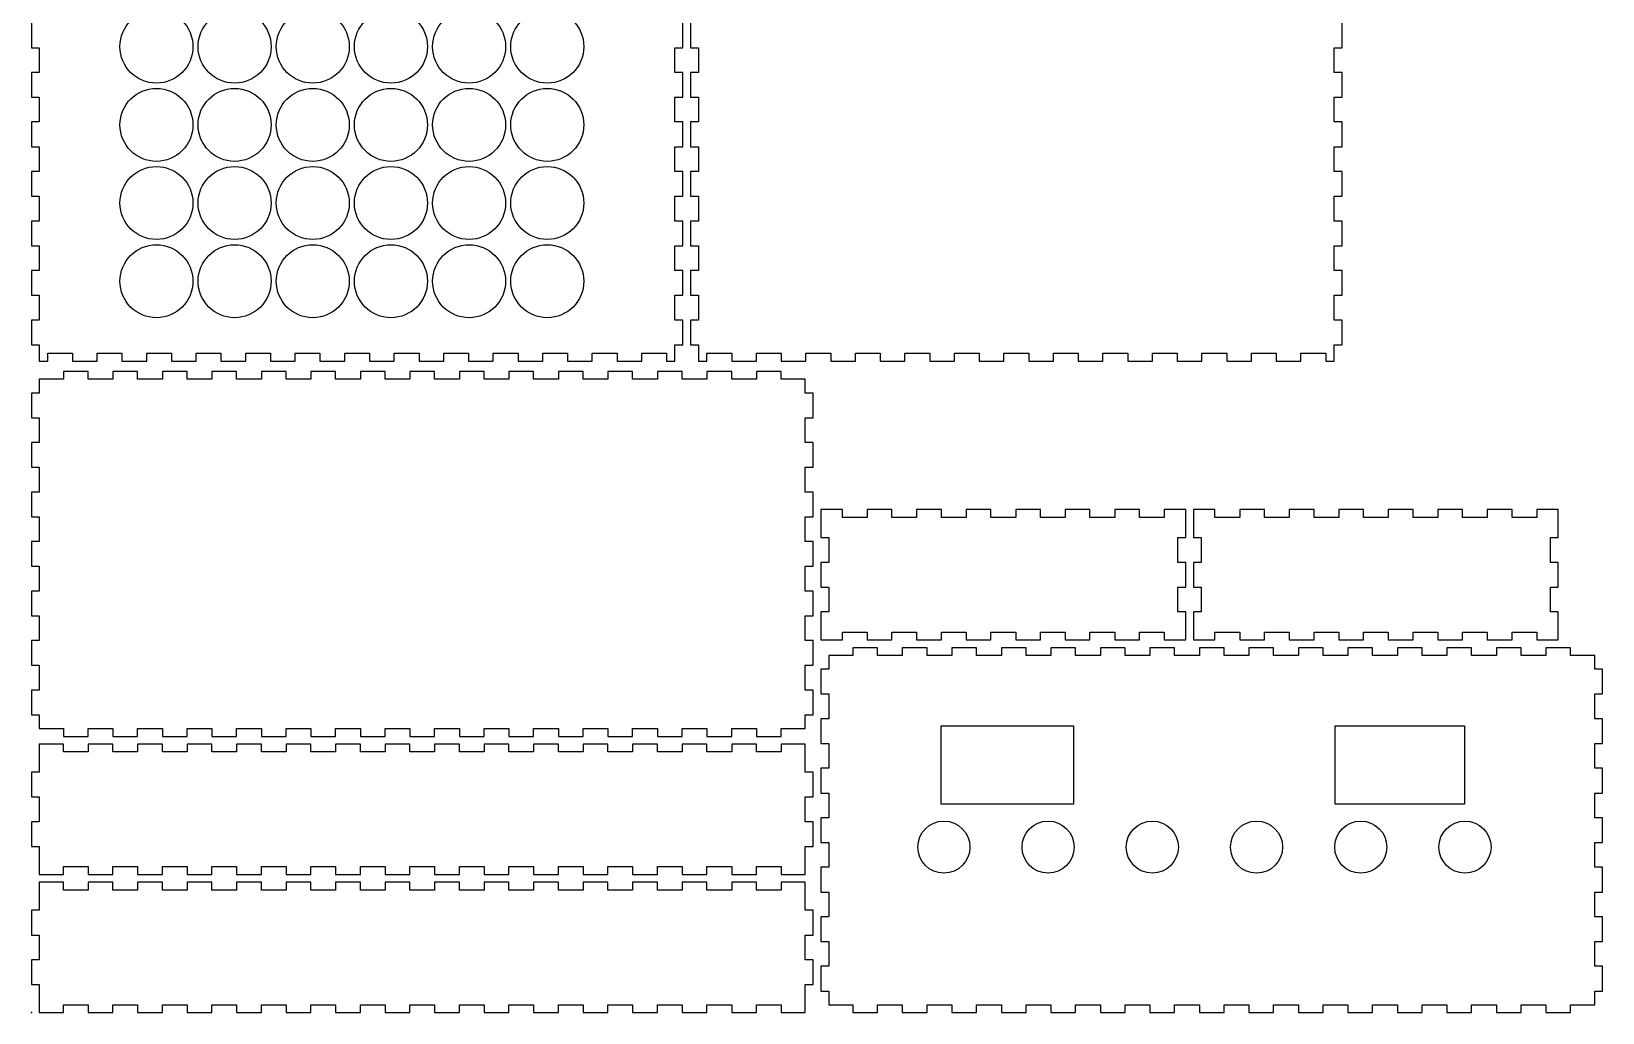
# Model space of a CAD drawing. Header units: millimetres. Extents: x 0 to 6030, y 0 to 7530.
# Drawn here: x 0 to 6030, y 0 to 3765 of the extents above; entities that cross this region are included whole.
import ezdxf

# ---------------------------------------------------------------- set-up
doc = ezdxf.new("R2010")
doc.units = ezdxf.units.MM
doc.header["$MEASUREMENT"] = 0
for name, color, linetype in [('box (1) v3_0', 7, 'Continuous'), ('box v4_0', 7, 'Continuous'), ('box v4_Sketch2', 7, 'Continuous')]:
    doc.layers.add(name, color=color, linetype=linetype)

# ---------------------------------------------------------------- blocks, each defined once
blk = doc.blocks.new('box(1)v3')
at = {"layer": 'box (1) v3_0'}
for p, q in [((0, 129.75), (0, 120.25)), ((250, 120.25), (250, 129.75)), ((253, 129.75), (253, 120.25)), ((503, 120.25), (503, 129.75)), ((0, 120.25), (3, 120.25)), ((3, 120.25), (3, 110.75)), ((247, 120.25), (250, 120.25)), ((247, 110.75), (247, 120.25)), ((253, 120.25), (256, 120.25)), ((256, 120.25), (256, 110.75)), ((500, 120.25), (503, 120.25)), ((500, 110.75), (500, 120.25)), ((3, 110.75), (0, 110.75)), ((0, 110.75), (0, 101.25)), ((250, 110.75), (247, 110.75)), ((250, 101.25), (250, 110.75)), ((256, 110.75), (253, 110.75)), ((253, 110.75), (253, 101.25)), ((503, 110.75), (500, 110.75)), ((503, 101.25), (503, 110.75)), ((0, 101.25), (3, 101.25)), ((3, 101.25), (3, 91.75)), ((247, 91.75), (247, 101.25)), ((247, 101.25), (250, 101.25)), ((253, 101.25), (256, 101.25)), ((256, 101.25), (256, 91.75)), ((500, 91.75), (500, 101.25)), ((500, 101.25), (503, 101.25)), ((0, 91.75), (0, 82.25)), ((3, 91.75), (0, 91.75)), ((250, 91.75), (247, 91.75)), ((250, 82.25), (250, 91.75)), ((256, 91.75), (253, 91.75)), ((253, 91.75), (253, 82.25)), ((503, 91.75), (500, 91.75)), ((503, 82.25), (503, 91.75)), ((0, 82.25), (3, 82.25)), ((3, 82.25), (3, 72.75)), ((247, 82.25), (250, 82.25)), ((247, 72.75), (247, 82.25)), ((253, 82.25), (256, 82.25)), ((256, 82.25), (256, 72.75)), ((500, 82.25), (503, 82.25)), ((500, 72.75), (500, 82.25)), ((0, 72.75), (0, 63.25)), ((3, 72.75), (0, 72.75)), ((250, 72.75), (247, 72.75)), ((250, 63.25), (250, 72.75)), ((256, 72.75), (253, 72.75)), ((253, 72.75), (253, 63.25)), ((503, 72.75), (500, 72.75)), ((503, 63.25), (503, 72.75)), ((0, 63.25), (3, 63.25)), ((3, 63.25), (3, 53.75)), ((247, 53.75), (247, 63.25)), ((247, 63.25), (250, 63.25)), ((253, 63.25), (256, 63.25)), ((256, 63.25), (256, 53.75)), ((500, 63.25), (503, 63.25)), ((500, 53.75), (500, 63.25)), ((0, 53.75), (0, 44.25)), ((3, 53.75), (0, 53.75)), ((250, 53.75), (247, 53.75)), ((250, 44.25), (250, 53.75)), ((253, 53.75), (253, 44.25)), ((256, 53.75), (253, 53.75)), ((503, 53.75), (500, 53.75)), ((503, 44.25), (503, 53.75)), ((0, 44.25), (3, 44.25)), ((3, 44.25), (3, 34.75)), ((247, 34.75), (247, 44.25)), ((247, 44.25), (250, 44.25)), ((253, 44.25), (256, 44.25)), ((256, 44.25), (256, 34.75)), ((500, 34.75), (500, 44.25)), ((500, 44.25), (503, 44.25)), ((0, 34.75), (0, 25.25)), ((3, 34.75), (0, 34.75)), ((250, 34.75), (247, 34.75)), ((250, 25.25), (250, 34.75)), ((253, 34.75), (253, 25.25)), ((256, 34.75), (253, 34.75)), ((503, 34.75), (500, 34.75)), ((503, 25.25), (503, 34.75)), ((0, 25.25), (3, 25.25)), ((3, 25.25), (3, 15.75)), ((247, 25.25), (250, 25.25)), ((247, 15.75), (247, 25.25)), ((253, 25.25), (256, 25.25)), ((256, 25.25), (256, 15.75)), ((500, 25.25), (503, 25.25)), ((500, 15.75), (500, 25.25)), ((3, 15.75), (0, 15.75)), ((0, 15.75), (0, 6.25)), ((250, 15.75), (247, 15.75)), ((250, 6.25), (250, 15.75)), ((256, 15.75), (253, 15.75)), ((253, 15.75), (253, 6.25)), ((503, 15.75), (500, 15.75)), ((503, 6.25), (503, 15.75)), ((0, 6.25), (3, 6.25)), ((3, 6.25), (3, 3)), ((247, 6.25), (250, 6.25)), ((247, 3), (247, 6.25)), ((253, 6.25), (256, 6.25)), ((256, 6.25), (256, 3)), ((500, 3), (500, 6.25)), ((500, 6.25), (503, 6.25)), ((3, 3), (3, 0)), ((3, 0), (6.25, 0)), ((6.25, 0), (6.25, 3)), ((6.25, 3), (15.75, 3)), ((15.75, 3), (15.75, 0)), ((15.75, 0), (25.25, 0)), ((25.25, 0), (25.25, 3)), ((25.25, 3), (34.75, 3)), ((34.75, 3), (34.75, 0)), ((34.75, 0), (44.25, 0)), ((44.25, 3), (53.75, 3)), ((44.25, 0), (44.25, 3)), ((53.75, 3), (53.75, 0)), ((53.75, 0), (63.25, 0)), ((63.25, 0), (63.25, 3)), ((63.25, 3), (72.75, 3)), ((72.75, 3), (72.75, 0)), ((72.75, 0), (82.25, 0)), ((82.25, 0), (82.25, 3)), ((82.25, 3), (91.75, 3)), ((91.75, 3), (91.75, 0)), ((91.75, 0), (101.25, 0)), ((101.25, 3), (110.75, 3)), ((101.25, 0), (101.25, 3)), ((110.75, 3), (110.75, 0)), ((110.75, 0), (120.25, 0)), ((120.25, 3), (129.75, 3)), ((120.25, 0), (120.25, 3)), ((129.75, 3), (129.75, 0)), ((129.75, 0), (139.25, 0)), ((139.25, 0), (139.25, 3)), ((139.25, 3), (148.75, 3)), ((148.75, 3), (148.75, 0)), ((148.75, 0), (158.25, 0)), ((158.25, 0), (158.25, 3)), ((158.25, 3), (167.75, 3)), ((167.75, 3), (167.75, 0)), ((167.75, 0), (177.25, 0)), ((177.25, 0), (177.25, 3)), ((177.25, 3), (186.75, 3)), ((186.75, 3), (186.75, 0)), ((186.75, 0), (196.25, 0)), ((196.25, 0), (196.25, 3)), ((196.25, 3), (205.75, 3)), ((205.75, 3), (205.75, 0)), ((205.75, 0), (215.25, 0)), ((215.25, 3), (224.75, 3)), ((215.25, 0), (215.25, 3)), ((224.75, 3), (224.75, 0)), ((224.75, 0), (234.25, 0)), ((234.25, 0), (234.25, 3)), ((234.25, 3), (243.75, 3)), ((243.75, 3), (243.75, 0)), ((243.75, 0), (247, 0)), ((247, 0), (247, 3)), ((256, 3), (256, 0)), ((256, 0), (259.25, 0)), ((259.25, 3), (268.75, 3)), ((259.25, 0), (259.25, 3)), ((268.75, 3), (268.75, 0)), ((268.75, 0), (278.25, 0)), ((278.25, 3), (287.75, 3)), ((278.25, 0), (278.25, 3)), ((287.75, 3), (287.75, 0)), ((287.75, 0), (297.25, 0)), ((297.25, 3), (306.75, 3)), ((297.25, 0), (297.25, 3)), ((306.75, 3), (306.75, 0)), ((306.75, 0), (316.25, 0)), ((316.25, 3), (325.75, 3)), ((316.25, 0), (316.25, 3)), ((325.75, 3), (325.75, 0)), ((325.75, 0), (335.25, 0)), ((335.25, 3), (344.75, 3)), ((335.25, 0), (335.25, 3)), ((344.75, 3), (344.75, 0)), ((344.75, 0), (354.25, 0)), ((354.25, 0), (354.25, 3)), ((354.25, 3), (363.75, 3)), ((363.75, 3), (363.75, 0)), ((363.75, 0), (373.25, 0)), ((373.25, 3), (382.75, 3)), ((373.25, 0), (373.25, 3)), ((382.75, 3), (382.75, 0)), ((382.75, 0), (392.25, 0)), ((392.25, 3), (401.75, 3)), ((392.25, 0), (392.25, 3)), ((401.75, 3), (401.75, 0)), ((401.75, 0), (411.25, 0)), ((411.25, 0), (411.25, 3)), ((411.25, 3), (420.75, 3)), ((420.75, 3), (420.75, 0)), ((420.75, 0), (430.25, 0)), ((430.25, 3), (439.75, 3)), ((430.25, 0), (430.25, 3)), ((439.75, 3), (439.75, 0)), ((439.75, 0), (449.25, 0)), ((449.25, 0), (449.25, 3)), ((449.25, 3), (458.75, 3)), ((458.75, 3), (458.75, 0)), ((458.75, 0), (468.25, 0)), ((468.25, 3), (477.75, 3)), ((468.25, 0), (468.25, 3)), ((477.75, 3), (477.75, 0)), ((477.75, 0), (487.25, 0)), ((487.25, 0), (487.25, 3)), ((487.25, 3), (496.75, 3)), ((496.75, 3), (496.75, 0)), ((496.75, 0), (500, 0)), ((500, 0), (500, 3))]:
    blk.add_line(p, q, dxfattribs=at)
for centre in [(47.98, 120.65), (77.98, 120.65), (107.98, 120.65), (137.98, 120.65), (167.98, 120.65), (197.98, 120.65), (47.98, 90.65), (77.98, 90.65), (107.98, 90.65), (137.98, 90.65), (167.98, 90.65), (197.98, 90.65), (47.98, 60.65), (77.98, 60.65), (107.98, 60.65), (137.98, 60.65), (167.98, 60.65), (197.98, 60.65), (47.98, 30.65), (77.98, 30.65), (107.98, 30.65), (137.98, 30.65), (167.98, 30.65), (197.98, 30.65)]:
    blk.add_circle(centre, 14, dxfattribs=at)

msp = doc.modelspace()

# ---------------------------------------------------------------- linework, layer by layer
at = {"layer": 'box v4_0'}
for p, q in [((122.5, 2430), (30, 2430)), ((30, 2430), (30, 2377.5)), ((122.5, 2460), (122.5, 2430)), ((217.5, 2460), (122.5, 2460)), ((217.5, 2430), (217.5, 2460)), ((312.5, 2430), (217.5, 2430)), ((407.5, 2460), (312.5, 2460)), ((312.5, 2460), (312.5, 2430)), ((407.5, 2430), (407.5, 2460)), ((502.5, 2430), (407.5, 2430)), ((502.5, 2460), (502.5, 2430)), ((597.5, 2460), (502.5, 2460)), ((597.5, 2430), (597.5, 2460)), ((692.5, 2430), (597.5, 2430)), ((787.5, 2460), (692.5, 2460)), ((692.5, 2460), (692.5, 2430)), ((787.5, 2430), (787.5, 2460)), ((882.5, 2430), (787.5, 2430)), ((977.5, 2460), (882.5, 2460)), ((882.5, 2460), (882.5, 2430)), ((977.5, 2430), (977.5, 2460)), ((1072.5, 2430), (977.5, 2430)), ((1072.5, 2460), (1072.5, 2430)), ((1167.5, 2460), (1072.5, 2460)), ((1167.5, 2430), (1167.5, 2460)), ((1262.5, 2430), (1167.5, 2430)), ((1357.5, 2460), (1262.5, 2460)), ((1262.5, 2460), (1262.5, 2430)), ((1357.5, 2430), (1357.5, 2460)), ((1452.5, 2430), (1357.5, 2430)), ((1452.5, 2460), (1452.5, 2430)), ((1547.5, 2460), (1452.5, 2460)), ((1547.5, 2430), (1547.5, 2460)), ((1642.5, 2430), (1547.5, 2430)), ((1737.5, 2460), (1642.5, 2460)), ((1642.5, 2460), (1642.5, 2430)), ((1737.5, 2430), (1737.5, 2460)), ((1832.5, 2430), (1737.5, 2430)), ((1832.5, 2460), (1832.5, 2430)), ((1927.5, 2460), (1832.5, 2460)), ((1927.5, 2430), (1927.5, 2460)), ((2022.5, 2430), (1927.5, 2430)), ((2022.5, 2460), (2022.5, 2430)), ((2117.5, 2460), (2022.5, 2460)), ((2117.5, 2430), (2117.5, 2460)), ((2212.5, 2430), (2117.5, 2430)), ((2212.5, 2460), (2212.5, 2430)), ((2307.5, 2460), (2212.5, 2460)), ((2307.5, 2430), (2307.5, 2460)), ((2402.5, 2430), (2307.5, 2430)), ((2402.5, 2460), (2402.5, 2430)), ((2497.5, 2460), (2402.5, 2460)), ((2497.5, 2430), (2497.5, 2460)), ((2592.5, 2430), (2497.5, 2430)), ((2687.5, 2460), (2592.5, 2460)), ((2592.5, 2460), (2592.5, 2430)), ((2687.5, 2430), (2687.5, 2460)), ((2782.5, 2430), (2687.5, 2430)), ((2782.5, 2460), (2782.5, 2430)), ((2877.5, 2460), (2782.5, 2460)), ((2877.5, 2430), (2877.5, 2460)), ((2970, 2430), (2877.5, 2430)), ((2970, 2377.5), (2970, 2430)), ((30, 2377.5), (0, 2377.5)), ((0, 2377.5), (0, 2282.5)), ((3000, 2377.5), (2970, 2377.5)), ((3000, 2282.5), (3000, 2377.5)), ((0, 2282.5), (30, 2282.5)), ((30, 2282.5), (30, 2187.5)), ((2970, 2282.5), (3000, 2282.5)), ((2970, 2187.5), (2970, 2282.5)), ((0, 2187.5), (0, 2092.5)), ((30, 2187.5), (0, 2187.5)), ((3000, 2187.5), (2970, 2187.5)), ((3000, 2092.5), (3000, 2187.5)), ((0, 2092.5), (30, 2092.5)), ((30, 2092.5), (30, 1997.5)), ((2970, 2092.5), (3000, 2092.5)), ((2970, 1997.5), (2970, 2092.5)), ((30, 1997.5), (0, 1997.5)), ((0, 1997.5), (0, 1902.5)), ((3000, 1997.5), (2970, 1997.5)), ((3000, 1902.5), (3000, 1997.5)), ((3030, 1930), (3030, 1900)), ((3060, 1930), (3030, 1930)), ((3112.5, 1930), (3060, 1930)), ((3112.5, 1900), (3112.5, 1930)), ((3207.5, 1930), (3207.5, 1900)), ((3302.5, 1930), (3207.5, 1930)), ((3302.5, 1900), (3302.5, 1930)), ((3397.5, 1930), (3397.5, 1900)), ((3492.5, 1930), (3397.5, 1930)), ((3492.5, 1900), (3492.5, 1930)), ((3682.5, 1930), (3587.5, 1930)), ((3587.5, 1930), (3587.5, 1900)), ((3682.5, 1900), (3682.5, 1930)), ((3872.5, 1930), (3777.5, 1930)), ((3777.5, 1930), (3777.5, 1900)), ((3872.5, 1900), (3872.5, 1930)), ((3967.5, 1930), (3967.5, 1900)), ((4062.5, 1930), (3967.5, 1930)), ((4062.5, 1900), (4062.5, 1930)), ((4157.5, 1930), (4157.5, 1900)), ((4252.5, 1930), (4157.5, 1930)), ((4252.5, 1900), (4252.5, 1930)), ((4347.5, 1930), (4347.5, 1900)), ((4400, 1930), (4347.5, 1930)), ((4430, 1930), (4400, 1930)), ((4430, 1900), (4430, 1930)), ((4490, 1930), (4460, 1930)), ((4460, 1930), (4460, 1900)), ((4542.5, 1930), (4490, 1930)), ((4542.5, 1900), (4542.5, 1930)), ((4732.5, 1930), (4637.5, 1930)), ((4637.5, 1930), (4637.5, 1900)), ((4732.5, 1900), (4732.5, 1930)), ((4922.5, 1930), (4827.5, 1930)), ((4827.5, 1930), (4827.5, 1900)), ((4922.5, 1900), (4922.5, 1930)), ((5017.5, 1930), (5017.5, 1900)), ((5112.5, 1930), (5017.5, 1930)), ((5112.5, 1900), (5112.5, 1930)), ((5207.5, 1930), (5207.5, 1900)), ((5302.5, 1930), (5207.5, 1930)), ((5302.5, 1900), (5302.5, 1930)), ((5492.5, 1930), (5397.5, 1930)), ((5397.5, 1930), (5397.5, 1900)), ((5492.5, 1900), (5492.5, 1930)), ((5682.5, 1930), (5587.5, 1930)), ((5587.5, 1930), (5587.5, 1900)), ((5682.5, 1900), (5682.5, 1930)), ((5830, 1930), (5777.5, 1930)), ((5777.5, 1930), (5777.5, 1900)), ((5860, 1930), (5830, 1930)), ((5860, 1900), (5860, 1930)), ((0, 1902.5), (30, 1902.5)), ((30, 1902.5), (30, 1807.5)), ((2970, 1902.5), (3000, 1902.5)), ((2970, 1807.5), (2970, 1902.5)), ((3030, 1900), (3030, 1822.5)), ((3207.5, 1900), (3112.5, 1900)), ((3397.5, 1900), (3302.5, 1900)), ((3587.5, 1900), (3492.5, 1900)), ((3777.5, 1900), (3682.5, 1900)), ((3967.5, 1900), (3872.5, 1900)), ((4157.5, 1900), (4062.5, 1900)), ((4347.5, 1900), (4252.5, 1900)), ((4430, 1822.5), (4430, 1900)), ((4460, 1900), (4460, 1822.5)), ((4637.5, 1900), (4542.5, 1900)), ((4827.5, 1900), (4732.5, 1900)), ((5017.5, 1900), (4922.5, 1900)), ((5207.5, 1900), (5112.5, 1900)), ((5397.5, 1900), (5302.5, 1900)), ((5587.5, 1900), (5492.5, 1900)), ((5777.5, 1900), (5682.5, 1900)), ((5860, 1822.5), (5860, 1900)), ((3030, 1822.5), (3060, 1822.5)), ((3060, 1822.5), (3060, 1727.5)), ((4400, 1727.5), (4400, 1822.5)), ((4400, 1822.5), (4430, 1822.5)), ((4460, 1822.5), (4490, 1822.5)), ((4490, 1822.5), (4490, 1727.5)), ((5830, 1727.5), (5830, 1822.5)), ((5830, 1822.5), (5860, 1822.5)), ((30, 1807.5), (0, 1807.5)), ((0, 1807.5), (0, 1712.5)), ((3000, 1807.5), (2970, 1807.5)), ((3000, 1712.5), (3000, 1807.5)), ((0, 1712.5), (30, 1712.5)), ((30, 1712.5), (30, 1617.5)), ((2970, 1617.5), (2970, 1712.5)), ((2970, 1712.5), (3000, 1712.5)), ((3060, 1727.5), (3030, 1727.5)), ((3030, 1727.5), (3030, 1632.5)), ((4430, 1727.5), (4400, 1727.5)), ((4430, 1632.5), (4430, 1727.5)), ((4490, 1727.5), (4460, 1727.5)), ((4460, 1727.5), (4460, 1632.5)), ((5860, 1727.5), (5830, 1727.5)), ((5860, 1632.5), (5860, 1727.5)), ((3030, 1632.5), (3060, 1632.5)), ((3060, 1632.5), (3060, 1537.5)), ((4400, 1537.5), (4400, 1632.5)), ((4400, 1632.5), (4430, 1632.5)), ((4460, 1632.5), (4490, 1632.5)), ((4490, 1632.5), (4490, 1537.5)), ((5830, 1632.5), (5860, 1632.5)), ((5830, 1537.5), (5830, 1632.5)), ((30, 1617.5), (0, 1617.5)), ((0, 1617.5), (0, 1522.5)), ((3000, 1617.5), (2970, 1617.5)), ((3000, 1522.5), (3000, 1617.5)), ((0, 1522.5), (30, 1522.5)), ((30, 1522.5), (30, 1427.5)), ((2970, 1522.5), (3000, 1522.5)), ((2970, 1427.5), (2970, 1522.5)), ((3030, 1537.5), (3030, 1460)), ((3060, 1537.5), (3030, 1537.5)), ((4430, 1537.5), (4400, 1537.5)), ((4430, 1460), (4430, 1537.5)), ((4460, 1537.5), (4460, 1460)), ((4490, 1537.5), (4460, 1537.5)), ((5860, 1537.5), (5830, 1537.5)), ((5860, 1460), (5860, 1537.5)), ((3030, 1460), (3030, 1430)), ((3112.5, 1460), (3207.5, 1460)), ((3112.5, 1430), (3112.5, 1460)), ((3207.5, 1460), (3207.5, 1430)), ((3302.5, 1430), (3302.5, 1460)), ((3302.5, 1460), (3397.5, 1460)), ((3397.5, 1460), (3397.5, 1430)), ((3492.5, 1460), (3587.5, 1460)), ((3492.5, 1430), (3492.5, 1460)), ((3587.5, 1460), (3587.5, 1430)), ((3682.5, 1430), (3682.5, 1460)), ((3682.5, 1460), (3777.5, 1460)), ((3777.5, 1460), (3777.5, 1430)), ((3872.5, 1430), (3872.5, 1460)), ((3872.5, 1460), (3967.5, 1460)), ((3967.5, 1460), (3967.5, 1430)), ((4062.5, 1460), (4157.5, 1460)), ((4062.5, 1430), (4062.5, 1460)), ((4157.5, 1460), (4157.5, 1430)), ((4252.5, 1460), (4347.5, 1460)), ((4252.5, 1430), (4252.5, 1460)), ((4347.5, 1460), (4347.5, 1430)), ((4430, 1430), (4430, 1460)), ((4460, 1460), (4460, 1430)), ((4542.5, 1430), (4542.5, 1460)), ((4542.5, 1460), (4637.5, 1460)), ((4637.5, 1460), (4637.5, 1430)), ((4732.5, 1460), (4827.5, 1460)), ((4732.5, 1430), (4732.5, 1460)), ((4827.5, 1460), (4827.5, 1430)), ((4922.5, 1430), (4922.5, 1460)), ((4922.5, 1460), (5017.5, 1460)), ((5017.5, 1460), (5017.5, 1430)), ((5112.5, 1460), (5207.5, 1460)), ((5112.5, 1430), (5112.5, 1460)), ((5207.5, 1460), (5207.5, 1430)), ((5302.5, 1460), (5397.5, 1460)), ((5302.5, 1430), (5302.5, 1460)), ((5397.5, 1460), (5397.5, 1430)), ((5492.5, 1460), (5587.5, 1460)), ((5492.5, 1430), (5492.5, 1460)), ((5587.5, 1460), (5587.5, 1430)), ((5682.5, 1460), (5777.5, 1460)), ((5682.5, 1430), (5682.5, 1460)), ((5777.5, 1460), (5777.5, 1430)), ((5860, 1430), (5860, 1460)), ((0, 1427.5), (0, 1332.5)), ((30, 1427.5), (0, 1427.5)), ((3000, 1427.5), (2970, 1427.5)), ((3000, 1332.5), (3000, 1427.5)), ((3030, 1430), (3060, 1430)), ((3060, 1430), (3112.5, 1430)), ((3152.5, 1400), (3152.5, 1370)), ((3247.5, 1400), (3152.5, 1400)), ((3207.5, 1430), (3302.5, 1430)), ((3247.5, 1370), (3247.5, 1400)), ((3342.5, 1400), (3342.5, 1370)), ((3437.5, 1400), (3342.5, 1400)), ((3397.5, 1430), (3492.5, 1430)), ((3437.5, 1370), (3437.5, 1400)), ((3532.5, 1400), (3532.5, 1370)), ((3627.5, 1400), (3532.5, 1400)), ((3587.5, 1430), (3682.5, 1430)), ((3627.5, 1370), (3627.5, 1400)), ((3722.5, 1400), (3722.5, 1370)), ((3817.5, 1400), (3722.5, 1400)), ((3777.5, 1430), (3872.5, 1430)), ((3817.5, 1370), (3817.5, 1400)), ((3912.5, 1400), (3912.5, 1370)), ((4007.5, 1400), (3912.5, 1400)), ((3967.5, 1430), (4062.5, 1430)), ((4007.5, 1370), (4007.5, 1400)), ((4197.5, 1400), (4102.5, 1400)), ((4102.5, 1400), (4102.5, 1370)), ((4157.5, 1430), (4252.5, 1430)), ((4197.5, 1370), (4197.5, 1400)), ((4387.5, 1400), (4292.5, 1400)), ((4292.5, 1400), (4292.5, 1370)), ((4347.5, 1430), (4400, 1430)), ((4387.5, 1370), (4387.5, 1400)), ((4400, 1430), (4430, 1430)), ((4460, 1430), (4490, 1430)), ((4577.5, 1400), (4482.5, 1400)), ((4482.5, 1400), (4482.5, 1370)), ((4490, 1430), (4542.5, 1430)), ((4577.5, 1370), (4577.5, 1400)), ((4637.5, 1430), (4732.5, 1430)), ((4672.5, 1400), (4672.5, 1370)), ((4767.5, 1400), (4672.5, 1400)), ((4767.5, 1370), (4767.5, 1400)), ((4827.5, 1430), (4922.5, 1430)), ((4957.5, 1400), (4862.5, 1400)), ((4862.5, 1400), (4862.5, 1370)), ((4957.5, 1370), (4957.5, 1400)), ((5017.5, 1430), (5112.5, 1430)), ((5147.5, 1400), (5052.5, 1400)), ((5052.5, 1400), (5052.5, 1370)), ((5147.5, 1370), (5147.5, 1400)), ((5207.5, 1430), (5302.5, 1430)), ((5337.5, 1400), (5242.5, 1400)), ((5242.5, 1400), (5242.5, 1370)), ((5337.5, 1370), (5337.5, 1400)), ((5397.5, 1430), (5492.5, 1430)), ((5432.5, 1400), (5432.5, 1370)), ((5527.5, 1400), (5432.5, 1400)), ((5527.5, 1370), (5527.5, 1400)), ((5587.5, 1430), (5682.5, 1430)), ((5717.5, 1400), (5622.5, 1400)), ((5622.5, 1400), (5622.5, 1370)), ((5717.5, 1370), (5717.5, 1400)), ((5777.5, 1430), (5830, 1430)), ((5812.5, 1400), (5812.5, 1370)), ((5907.5, 1400), (5812.5, 1400)), ((5830, 1430), (5860, 1430)), ((5907.5, 1370), (5907.5, 1400)), ((0, 1332.5), (30, 1332.5)), ((30, 1332.5), (30, 1237.5)), ((2970, 1237.5), (2970, 1332.5)), ((2970, 1332.5), (3000, 1332.5)), ((3152.5, 1370), (3060, 1370)), ((3060, 1370), (3060, 1317.5)), ((3342.5, 1370), (3247.5, 1370)), ((3532.5, 1370), (3437.5, 1370)), ((3722.5, 1370), (3627.5, 1370)), ((3912.5, 1370), (3817.5, 1370)), ((4102.5, 1370), (4007.5, 1370)), ((4292.5, 1370), (4197.5, 1370)), ((4482.5, 1370), (4387.5, 1370)), ((4672.5, 1370), (4577.5, 1370)), ((4862.5, 1370), (4767.5, 1370)), ((5052.5, 1370), (4957.5, 1370)), ((5242.5, 1370), (5147.5, 1370)), ((5432.5, 1370), (5337.5, 1370)), ((5622.5, 1370), (5527.5, 1370)), ((5812.5, 1370), (5717.5, 1370)), ((6000, 1370), (5907.5, 1370)), ((6000, 1317.5), (6000, 1370)), ((3030, 1317.5), (3030, 1222.5)), ((3060, 1317.5), (3030, 1317.5)), ((6030, 1317.5), (6000, 1317.5)), ((6030, 1222.5), (6030, 1317.5)), ((30, 1237.5), (0, 1237.5)), ((0, 1237.5), (0, 1142.5)), ((3000, 1237.5), (2970, 1237.5)), ((3000, 1142.5), (3000, 1237.5)), ((3030, 1222.5), (3060, 1222.5)), ((3060, 1222.5), (3060, 1127.5)), ((6000, 1127.5), (6000, 1222.5)), ((6000, 1222.5), (6030, 1222.5)), ((0, 1142.5), (30, 1142.5)), ((30, 1142.5), (30, 1090)), ((30, 1090), (122.5, 1090)), ((122.5, 1090), (122.5, 1060)), ((217.5, 1060), (217.5, 1090)), ((217.5, 1090), (312.5, 1090)), ((312.5, 1090), (312.5, 1060)), ((407.5, 1060), (407.5, 1090)), ((407.5, 1090), (502.5, 1090)), ((502.5, 1090), (502.5, 1060)), ((597.5, 1060), (597.5, 1090)), ((597.5, 1090), (692.5, 1090)), ((692.5, 1090), (692.5, 1060)), ((787.5, 1060), (787.5, 1090)), ((787.5, 1090), (882.5, 1090)), ((882.5, 1090), (882.5, 1060)), ((977.5, 1090), (1072.5, 1090)), ((977.5, 1060), (977.5, 1090)), ((1072.5, 1090), (1072.5, 1060)), ((1167.5, 1090), (1262.5, 1090)), ((1167.5, 1060), (1167.5, 1090)), ((1262.5, 1090), (1262.5, 1060)), ((1357.5, 1090), (1452.5, 1090)), ((1357.5, 1060), (1357.5, 1090)), ((1452.5, 1090), (1452.5, 1060)), ((1547.5, 1060), (1547.5, 1090)), ((1547.5, 1090), (1642.5, 1090)), ((1642.5, 1090), (1642.5, 1060)), ((1737.5, 1060), (1737.5, 1090)), ((1737.5, 1090), (1832.5, 1090)), ((1832.5, 1090), (1832.5, 1060)), ((1927.5, 1060), (1927.5, 1090)), ((1927.5, 1090), (2022.5, 1090)), ((2022.5, 1090), (2022.5, 1060)), ((2117.5, 1090), (2212.5, 1090)), ((2117.5, 1060), (2117.5, 1090)), ((2212.5, 1090), (2212.5, 1060)), ((2307.5, 1060), (2307.5, 1090)), ((2307.5, 1090), (2402.5, 1090)), ((2402.5, 1090), (2402.5, 1060)), ((2497.5, 1090), (2592.5, 1090)), ((2497.5, 1060), (2497.5, 1090)), ((2592.5, 1090), (2592.5, 1060)), ((2687.5, 1060), (2687.5, 1090)), ((2687.5, 1090), (2782.5, 1090)), ((2782.5, 1090), (2782.5, 1060)), ((2877.5, 1060), (2877.5, 1090)), ((2877.5, 1090), (2970, 1090)), ((2970, 1090), (2970, 1142.5)), ((2970, 1142.5), (3000, 1142.5)), ((3060, 1127.5), (3030, 1127.5)), ((3030, 1127.5), (3030, 1032.5)), ((3491.8, 1100.3), (3999.1, 1100.3)), ((3491.8, 800), (3491.8, 1100.3)), ((3999.1, 1100.3), (3999.1, 800)), ((5003.2, 800), (5003.2, 1100.3)), ((5003.2, 1100.3), (5500, 1100.3)), ((5500, 1100.3), (5500, 800)), ((6030, 1127.5), (6000, 1127.5)), ((6030, 1032.5), (6030, 1127.5)), ((30, 1030), (30, 1000)), ((122.5, 1030), (30, 1030)), ((122.5, 1060), (217.5, 1060)), ((122.5, 1000), (122.5, 1030)), ((312.5, 1030), (217.5, 1030)), ((217.5, 1030), (217.5, 1000)), ((312.5, 1060), (407.5, 1060)), ((312.5, 1000), (312.5, 1030)), ((502.5, 1030), (407.5, 1030)), ((407.5, 1030), (407.5, 1000)), ((502.5, 1060), (597.5, 1060)), ((502.5, 1000), (502.5, 1030)), ((597.5, 1030), (597.5, 1000)), ((692.5, 1030), (597.5, 1030)), ((692.5, 1060), (787.5, 1060)), ((692.5, 1000), (692.5, 1030)), ((882.5, 1030), (787.5, 1030)), ((787.5, 1030), (787.5, 1000)), ((882.5, 1060), (977.5, 1060)), ((882.5, 1000), (882.5, 1030)), ((1072.5, 1030), (977.5, 1030)), ((977.5, 1030), (977.5, 1000)), ((1072.5, 1060), (1167.5, 1060)), ((1072.5, 1000), (1072.5, 1030)), ((1167.5, 1030), (1167.5, 1000)), ((1262.5, 1030), (1167.5, 1030)), ((1262.5, 1060), (1357.5, 1060)), ((1262.5, 1000), (1262.5, 1030)), ((1357.5, 1030), (1357.5, 1000)), ((1452.5, 1030), (1357.5, 1030)), ((1452.5, 1060), (1547.5, 1060)), ((1452.5, 1000), (1452.5, 1030)), ((1642.5, 1030), (1547.5, 1030)), ((1547.5, 1030), (1547.5, 1000)), ((1642.5, 1060), (1737.5, 1060)), ((1642.5, 1000), (1642.5, 1030)), ((1737.5, 1030), (1737.5, 1000)), ((1832.5, 1030), (1737.5, 1030)), ((1832.5, 1060), (1927.5, 1060)), ((1832.5, 1000), (1832.5, 1030)), ((1927.5, 1030), (1927.5, 1000)), ((2022.5, 1030), (1927.5, 1030)), ((2022.5, 1060), (2117.5, 1060)), ((2022.5, 1000), (2022.5, 1030)), ((2117.5, 1030), (2117.5, 1000)), ((2212.5, 1030), (2117.5, 1030)), ((2212.5, 1060), (2307.5, 1060)), ((2212.5, 1000), (2212.5, 1030)), ((2402.5, 1030), (2307.5, 1030)), ((2307.5, 1030), (2307.5, 1000)), ((2402.5, 1060), (2497.5, 1060)), ((2402.5, 1000), (2402.5, 1030)), ((2592.5, 1030), (2497.5, 1030)), ((2497.5, 1030), (2497.5, 1000)), ((2592.5, 1060), (2687.5, 1060)), ((2592.5, 1000), (2592.5, 1030)), ((2687.5, 1030), (2687.5, 1000)), ((2782.5, 1030), (2687.5, 1030)), ((2782.5, 1060), (2877.5, 1060)), ((2782.5, 1000), (2782.5, 1030)), ((2970, 1030), (2877.5, 1030)), ((2877.5, 1030), (2877.5, 1000)), ((2970, 1000), (2970, 1030)), ((3030, 1032.5), (3060, 1032.5)), ((3060, 1032.5), (3060, 937.5)), ((6000, 937.5), (6000, 1032.5)), ((6000, 1032.5), (6030, 1032.5)), ((30, 1000), (30, 922.5)), ((217.5, 1000), (122.5, 1000)), ((407.5, 1000), (312.5, 1000)), ((597.5, 1000), (502.5, 1000)), ((787.5, 1000), (692.5, 1000)), ((977.5, 1000), (882.5, 1000)), ((1167.5, 1000), (1072.5, 1000)), ((1357.5, 1000), (1262.5, 1000)), ((1547.5, 1000), (1452.5, 1000)), ((1737.5, 1000), (1642.5, 1000)), ((1927.5, 1000), (1832.5, 1000)), ((2117.5, 1000), (2022.5, 1000)), ((2307.5, 1000), (2212.5, 1000)), ((2497.5, 1000), (2402.5, 1000)), ((2687.5, 1000), (2592.5, 1000)), ((2877.5, 1000), (2782.5, 1000)), ((2970, 922.5), (2970, 1000)), ((0, 922.5), (0, 827.5)), ((30, 922.5), (0, 922.5)), ((3000, 922.5), (2970, 922.5)), ((3000, 827.5), (3000, 922.5)), ((3060, 937.5), (3030, 937.5)), ((3030, 937.5), (3030, 842.5)), ((6030, 937.5), (6000, 937.5)), ((6030, 842.5), (6030, 937.5)), ((0, 827.5), (30, 827.5)), ((30, 827.5), (30, 732.5)), ((2970, 827.5), (3000, 827.5)), ((2970, 732.5), (2970, 827.5)), ((3030, 842.5), (3060, 842.5)), ((3060, 842.5), (3060, 747.5)), ((3999.1, 800), (3491.8, 800)), ((5500, 800), (5003.2, 800)), ((6000, 747.5), (6000, 842.5)), ((6000, 842.5), (6030, 842.5)), ((30, 732.5), (0, 732.5)), ((0, 732.5), (0, 637.5)), ((3000, 732.5), (2970, 732.5)), ((3000, 637.5), (3000, 732.5)), ((3030, 747.5), (3030, 652.5)), ((3060, 747.5), (3030, 747.5)), ((6030, 747.5), (6000, 747.5)), ((6030, 652.5), (6030, 747.5)), ((0, 637.5), (30, 637.5)), ((30, 637.5), (30, 560)), ((2970, 637.5), (3000, 637.5)), ((2970, 560), (2970, 637.5)), ((3030, 652.5), (3060, 652.5)), ((3060, 652.5), (3060, 557.5)), ((6000, 652.5), (6030, 652.5)), ((6000, 557.5), (6000, 652.5)), ((30, 560), (30, 530)), ((122.5, 560), (217.5, 560)), ((122.5, 530), (122.5, 560)), ((217.5, 560), (217.5, 530)), ((312.5, 530), (312.5, 560)), ((312.5, 560), (407.5, 560)), ((407.5, 560), (407.5, 530)), ((502.5, 530), (502.5, 560)), ((502.5, 560), (597.5, 560)), ((597.5, 560), (597.5, 530)), ((692.5, 560), (787.5, 560)), ((692.5, 530), (692.5, 560)), ((787.5, 560), (787.5, 530)), ((882.5, 560), (977.5, 560)), ((882.5, 530), (882.5, 560)), ((977.5, 560), (977.5, 530)), ((1072.5, 560), (1167.5, 560)), ((1072.5, 530), (1072.5, 560)), ((1167.5, 560), (1167.5, 530)), ((1262.5, 560), (1357.5, 560)), ((1262.5, 530), (1262.5, 560)), ((1357.5, 560), (1357.5, 530)), ((1452.5, 530), (1452.5, 560)), ((1452.5, 560), (1547.5, 560)), ((1547.5, 560), (1547.5, 530)), ((1642.5, 560), (1737.5, 560)), ((1642.5, 530), (1642.5, 560)), ((1737.5, 560), (1737.5, 530)), ((1832.5, 530), (1832.5, 560)), ((1832.5, 560), (1927.5, 560)), ((1927.5, 560), (1927.5, 530)), ((2022.5, 560), (2117.5, 560)), ((2022.5, 530), (2022.5, 560)), ((2117.5, 560), (2117.5, 530)), ((2212.5, 560), (2307.5, 560)), ((2212.5, 530), (2212.5, 560)), ((2307.5, 560), (2307.5, 530)), ((2402.5, 530), (2402.5, 560)), ((2402.5, 560), (2497.5, 560)), ((2497.5, 560), (2497.5, 530)), ((2592.5, 530), (2592.5, 560)), ((2592.5, 560), (2687.5, 560)), ((2687.5, 560), (2687.5, 530)), ((2782.5, 560), (2877.5, 560)), ((2782.5, 530), (2782.5, 560)), ((2877.5, 560), (2877.5, 530)), ((2970, 530), (2970, 560)), ((3060, 557.5), (3030, 557.5)), ((3030, 557.5), (3030, 462.5)), ((6030, 557.5), (6000, 557.5)), ((6030, 462.5), (6030, 557.5)), ((30, 530), (122.5, 530)), ((30, 500), (30, 470)), ((122.5, 500), (30, 500)), ((122.5, 470), (122.5, 500)), ((217.5, 530), (312.5, 530)), ((312.5, 500), (217.5, 500)), ((217.5, 500), (217.5, 470)), ((312.5, 470), (312.5, 500)), ((407.5, 530), (502.5, 530)), ((502.5, 500), (407.5, 500)), ((407.5, 500), (407.5, 470)), ((502.5, 470), (502.5, 500)), ((597.5, 530), (692.5, 530)), ((692.5, 500), (597.5, 500)), ((597.5, 500), (597.5, 470)), ((692.5, 470), (692.5, 500)), ((787.5, 530), (882.5, 530)), ((882.5, 500), (787.5, 500)), ((787.5, 500), (787.5, 470)), ((882.5, 470), (882.5, 500)), ((977.5, 530), (1072.5, 530)), ((977.5, 500), (977.5, 470)), ((1072.5, 500), (977.5, 500)), ((1072.5, 470), (1072.5, 500)), ((1167.5, 530), (1262.5, 530)), ((1262.5, 500), (1167.5, 500)), ((1167.5, 500), (1167.5, 470)), ((1262.5, 470), (1262.5, 500)), ((1357.5, 530), (1452.5, 530)), ((1452.5, 500), (1357.5, 500)), ((1357.5, 500), (1357.5, 470)), ((1452.5, 470), (1452.5, 500)), ((1547.5, 530), (1642.5, 530)), ((1547.5, 500), (1547.5, 470)), ((1642.5, 500), (1547.5, 500)), ((1642.5, 470), (1642.5, 500)), ((1737.5, 530), (1832.5, 530)), ((1832.5, 500), (1737.5, 500)), ((1737.5, 500), (1737.5, 470)), ((1832.5, 470), (1832.5, 500)), ((1927.5, 530), (2022.5, 530)), ((2022.5, 500), (1927.5, 500)), ((1927.5, 500), (1927.5, 470)), ((2022.5, 470), (2022.5, 500)), ((2117.5, 530), (2212.5, 530)), ((2212.5, 500), (2117.5, 500)), ((2117.5, 500), (2117.5, 470)), ((2212.5, 470), (2212.5, 500)), ((2307.5, 530), (2402.5, 530)), ((2307.5, 500), (2307.5, 470)), ((2402.5, 500), (2307.5, 500)), ((2402.5, 470), (2402.5, 500)), ((2497.5, 530), (2592.5, 530)), ((2592.5, 500), (2497.5, 500)), ((2497.5, 500), (2497.5, 470)), ((2592.5, 470), (2592.5, 500)), ((2687.5, 530), (2782.5, 530)), ((2687.5, 500), (2687.5, 470)), ((2782.5, 500), (2687.5, 500)), ((2782.5, 470), (2782.5, 500)), ((2877.5, 530), (2970, 530)), ((2877.5, 500), (2877.5, 470)), ((2970, 500), (2877.5, 500)), ((2970, 470), (2970, 500)), ((30, 470), (30, 392.5)), ((217.5, 470), (122.5, 470)), ((407.5, 470), (312.5, 470)), ((597.5, 470), (502.5, 470)), ((787.5, 470), (692.5, 470)), ((977.5, 470), (882.5, 470)), ((1167.5, 470), (1072.5, 470)), ((1357.5, 470), (1262.5, 470)), ((1547.5, 470), (1452.5, 470)), ((1737.5, 470), (1642.5, 470)), ((1927.5, 470), (1832.5, 470)), ((2117.5, 470), (2022.5, 470)), ((2307.5, 470), (2212.5, 470)), ((2497.5, 470), (2402.5, 470)), ((2687.5, 470), (2592.5, 470)), ((2877.5, 470), (2782.5, 470)), ((2970, 392.5), (2970, 470)), ((3030, 462.5), (3060, 462.5)), ((3060, 462.5), (3060, 367.5)), ((6000, 367.5), (6000, 462.5)), ((6000, 462.5), (6030, 462.5)), ((0, 392.5), (0, 297.5)), ((30, 392.5), (0, 392.5)), ((3000, 392.5), (2970, 392.5)), ((3000, 297.5), (3000, 392.5)), ((3030, 367.5), (3030, 272.5)), ((3060, 367.5), (3030, 367.5)), ((6030, 367.5), (6000, 367.5)), ((6030, 272.5), (6030, 367.5)), ((0, 297.5), (30, 297.5)), ((30, 297.5), (30, 202.5)), ((2970, 297.5), (3000, 297.5)), ((2970, 202.5), (2970, 297.5)), ((3030, 272.5), (3060, 272.5)), ((3060, 272.5), (3060, 177.5)), ((6000, 177.5), (6000, 272.5)), ((6000, 272.5), (6030, 272.5)), ((30, 202.5), (0, 202.5)), ((0, 202.5), (0, 107.5)), ((3000, 202.5), (2970, 202.5)), ((3000, 107.5), (3000, 202.5)), ((3030, 177.5), (3030, 82.5)), ((3060, 177.5), (3030, 177.5)), ((6030, 177.5), (6000, 177.5)), ((6030, 82.5), (6030, 177.5)), ((0, 107.5), (30, 107.5)), ((30, 107.5), (30, 30)), ((2970, 30), (2970, 107.5)), ((2970, 107.5), (3000, 107.5)), ((3030, 82.5), (3060, 82.5)), ((3060, 82.5), (3060, 30)), ((6000, 30), (6000, 82.5)), ((6000, 82.5), (6030, 82.5)), ((30, 30), (30, 0)), ((30, 0), (122.5, 0)), ((122.5, 30), (217.5, 30)), ((122.5, 0), (122.5, 30)), ((217.5, 30), (217.5, 0)), ((217.5, 0), (312.5, 0)), ((312.5, 0), (312.5, 30)), ((312.5, 30), (407.5, 30)), ((407.5, 30), (407.5, 0)), ((407.5, 0), (502.5, 0)), ((502.5, 30), (597.5, 30)), ((502.5, 0), (502.5, 30)), ((597.5, 30), (597.5, 0)), ((597.5, 0), (692.5, 0)), ((692.5, 0), (692.5, 30)), ((692.5, 30), (787.5, 30)), ((787.5, 30), (787.5, 0)), ((787.5, 0), (882.5, 0)), ((882.5, 30), (977.5, 30)), ((882.5, 0), (882.5, 30)), ((977.5, 30), (977.5, 0)), ((977.5, 0), (1072.5, 0)), ((1072.5, 30), (1167.5, 30)), ((1072.5, 0), (1072.5, 30)), ((1167.5, 30), (1167.5, 0)), ((1167.5, 0), (1262.5, 0)), ((1262.5, 0), (1262.5, 30)), ((1262.5, 30), (1357.5, 30)), ((1357.5, 30), (1357.5, 0)), ((1357.5, 0), (1452.5, 0)), ((1452.5, 30), (1547.5, 30)), ((1452.5, 0), (1452.5, 30)), ((1547.5, 30), (1547.5, 0)), ((1547.5, 0), (1642.5, 0)), ((1642.5, 0), (1642.5, 30)), ((1642.5, 30), (1737.5, 30)), ((1737.5, 30), (1737.5, 0)), ((1737.5, 0), (1832.5, 0)), ((1832.5, 0), (1832.5, 30)), ((1832.5, 30), (1927.5, 30)), ((1927.5, 30), (1927.5, 0)), ((1927.5, 0), (2022.5, 0)), ((2022.5, 30), (2117.5, 30)), ((2022.5, 0), (2022.5, 30)), ((2117.5, 30), (2117.5, 0)), ((2117.5, 0), (2212.5, 0)), ((2212.5, 30), (2307.5, 30)), ((2212.5, 0), (2212.5, 30)), ((2307.5, 30), (2307.5, 0)), ((2307.5, 0), (2402.5, 0)), ((2402.5, 30), (2497.5, 30)), ((2402.5, 0), (2402.5, 30)), ((2497.5, 30), (2497.5, 0)), ((2497.5, 0), (2592.5, 0)), ((2592.5, 0), (2592.5, 30)), ((2592.5, 30), (2687.5, 30)), ((2687.5, 30), (2687.5, 0)), ((2687.5, 0), (2782.5, 0)), ((2782.5, 30), (2877.5, 30)), ((2782.5, 0), (2782.5, 30)), ((2877.5, 30), (2877.5, 0)), ((2877.5, 0), (2970, 0)), ((2970, 0), (2970, 30)), ((3060, 30), (3152.5, 30)), ((3152.5, 30), (3152.5, 0)), ((3152.5, 0), (3247.5, 0)), ((3247.5, 30), (3342.5, 30)), ((3247.5, 0), (3247.5, 30)), ((3342.5, 30), (3342.5, 0)), ((3342.5, 0), (3437.5, 0)), ((3437.5, 0), (3437.5, 30)), ((3437.5, 30), (3532.5, 30)), ((3532.5, 30), (3532.5, 0)), ((3532.5, 0), (3627.5, 0)), ((3627.5, 0), (3627.5, 30)), ((3627.5, 30), (3722.5, 30)), ((3722.5, 30), (3722.5, 0)), ((3722.5, 0), (3817.5, 0)), ((3817.5, 0), (3817.5, 30)), ((3817.5, 30), (3912.5, 30)), ((3912.5, 30), (3912.5, 0)), ((3912.5, 0), (4007.5, 0)), ((4007.5, 0), (4007.5, 30)), ((4007.5, 30), (4102.5, 30)), ((4102.5, 30), (4102.5, 0)), ((4102.5, 0), (4197.5, 0)), ((4197.5, 0), (4197.5, 30)), ((4197.5, 30), (4292.5, 30)), ((4292.5, 30), (4292.5, 0)), ((4292.5, 0), (4387.5, 0)), ((4387.5, 30), (4482.5, 30)), ((4387.5, 0), (4387.5, 30)), ((4482.5, 30), (4482.5, 0)), ((4482.5, 0), (4577.5, 0)), ((4577.5, 30), (4672.5, 30)), ((4577.5, 0), (4577.5, 30)), ((4672.5, 30), (4672.5, 0)), ((4672.5, 0), (4767.5, 0)), ((4767.5, 0), (4767.5, 30)), ((4767.5, 30), (4862.5, 30)), ((4862.5, 30), (4862.5, 0)), ((4862.5, 0), (4957.5, 0)), ((4957.5, 0), (4957.5, 30)), ((4957.5, 30), (5052.5, 30)), ((5052.5, 30), (5052.5, 0)), ((5052.5, 0), (5147.5, 0)), ((5147.5, 30), (5242.5, 30)), ((5147.5, 0), (5147.5, 30)), ((5242.5, 30), (5242.5, 0)), ((5242.5, 0), (5337.5, 0)), ((5337.5, 30), (5432.5, 30)), ((5337.5, 0), (5337.5, 30)), ((5432.5, 30), (5432.5, 0)), ((5432.5, 0), (5527.5, 0)), ((5527.5, 30), (5622.5, 30)), ((5527.5, 0), (5527.5, 30)), ((5622.5, 30), (5622.5, 0)), ((5622.5, 0), (5717.5, 0)), ((5717.5, 0), (5717.5, 30)), ((5717.5, 30), (5812.5, 30)), ((5812.5, 30), (5812.5, 0)), ((5812.5, 0), (5907.5, 0)), ((5907.5, 0), (5907.5, 30)), ((5907.5, 30), (6000, 30))]:
    msp.add_line(p, q, dxfattribs=at)
for centre in [(3501.9, 635), (3901.9, 635), (4301.9, 635), (4701.9, 635), (5101.9, 635), (5501.9, 635)]:
    msp.add_circle(centre, 100, dxfattribs=at)
at = {"layer": 'box v4_Sketch2'}
msp.add_point((0, 0), dxfattribs=at)

# ---------------------------------------------------------------- block references
at = {"xscale": 10, "yscale": 10, "zscale": 10}
msp.add_blockref('box(1)v3', (0, 2500), dxfattribs=at)

doc.saveas('drawing.dxf')
